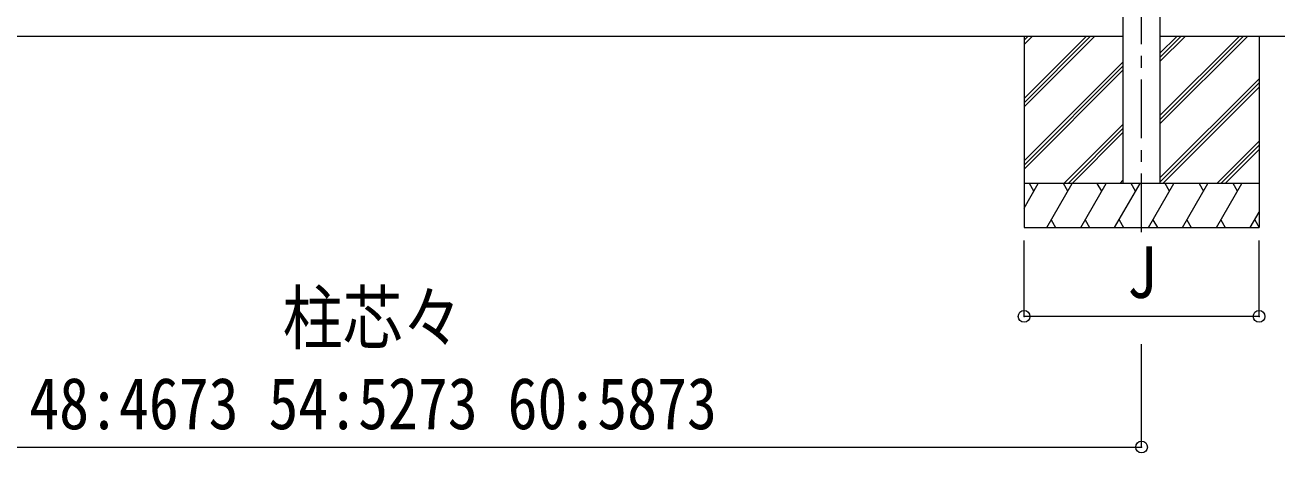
# Model space of a CAD drawing. Units: millimetres, scale not verified. Extents: x -11243 to 60313, y -7760 to 7760.
# Drawn here: x -3322 to 940, y -3914 to -2458 of the extents above; entities that cross this region are included whole.
import ezdxf
from ezdxf.enums import TextEntityAlignment as Align

# ---------------------------------------------------------------- set-up
doc = ezdxf.new("R2010")
doc.units = ezdxf.units.MM
doc.header["$LTSCALE"] = 40
doc.header["$PDMODE"] = 32
doc.header["$PDSIZE"] = 40
doc.linetypes.add('CHAIN1', pattern=[8, 5, -1, 1, -1])
doc.layers.add('0-3_ELV2', color=7, linetype='Continuous', lineweight=9)
doc.layers.add('0-6_OTH_LINE', color=7, linetype='Continuous', lineweight=9)
doc.styles.add('ＭＳ ゴシック', font='')
doc.styles.get('ＭＳ ゴシック').set_extended_font_data('MS Gothic')

msp = doc.modelspace()

# ---------------------------------------------------------------- linework, layer by layer
at = {"layer": '0-3_ELV2', "color": 4}
for p, q in [((416.39, -2997.05), (416.39, -142.05)), ((541.39, -142.05), (541.39, -2997.05))]:
    msp.add_line(p, q, dxfattribs=at)
at = {"layer": '0-3_ELV2', "color": 5, "linetype": 'CHAIN1'}
msp.add_line((478.89, -3163.58), (478.89, -173.02), dxfattribs=at)
at = {"layer": '0-3_ELV2'}
for p, q in [((416.39, -2497.05), (-4731.61, -2497.05)), ((78.89, -2497.05), (78.89, -3147.05)), ((78.89, -2708.28), (290.12, -2497.05)), ((78.89, -2722.42), (304.26, -2497.05)), ((78.89, -2736.57), (318.4, -2497.05)), ((78.89, -2524.44), (106.27, -2497.05)), ((78.89, -2510.29), (92.13, -2497.05)), ((1058.82, -2497.05), (541.39, -2497.05)), ((541.39, -2794.57), (838.9, -2497.05)), ((541.39, -2766.28), (810.62, -2497.05)), ((541.39, -2780.42), (824.76, -2497.05)), ((541.39, -2582.44), (626.77, -2497.05)), ((541.39, -2568.29), (612.63, -2497.05)), ((541.39, -2554.15), (598.48, -2497.05)), ((878.89, -2497.05), (878.89, -3147.05)), ((78.89, -2920.41), (416.39, -2582.92)), ((78.89, -2934.56), (416.39, -2597.06)), ((78.89, -2948.7), (416.39, -2611.2)), ((541.39, -2978.41), (878.89, -2640.92)), ((541.39, -2992.56), (878.89, -2655.06)), ((551.03, -2997.05), (878.89, -2669.2)), ((214.38, -2997.05), (416.39, -2795.05)), ((228.52, -2997.05), (416.39, -2809.19)), ((242.66, -2997.05), (416.39, -2823.33)), ((734.88, -2997.05), (878.89, -2853.05)), ((749.02, -2997.05), (878.89, -2867.19)), ((763.16, -2997.05), (878.89, -2881.33)), ((878.89, -2997.05), (78.89, -2997.05)), ((78.89, -3080.89), (127.29, -2997.05)), ((112.28, -3023.04), (97.28, -2997.05)), ((156.15, -3147.05), (242.76, -2997.05)), ((227.75, -3023.04), (212.75, -2997.05)), ((271.62, -3147.05), (358.23, -2997.05)), ((343.22, -3023.04), (328.22, -2997.05)), ((387.09, -3147.05), (473.7, -2997.05)), ((404.79, -2997.05), (416.39, -2985.46)), ((458.69, -3023.04), (443.69, -2997.05)), ((502.56, -3147.05), (589.17, -2997.05)), ((574.16, -3023.04), (559.16, -2997.05)), ((618.03, -3147.05), (704.64, -2997.05)), ((674.64, -2997.05), (689.64, -3023.04)), ((733.5, -3147.05), (820.11, -2997.05)), ((805.11, -3023.04), (790.1, -2997.05)), ((848.97, -3147.05), (878.89, -3095.24)), ((78.89, -3147.05), (878.89, -3147.05)), ((171.15, -3121.07), (186.15, -3147.05)), ((286.62, -3121.07), (301.62, -3147.05)), ((402.09, -3121.07), (417.09, -3147.05)), ((517.56, -3121.07), (532.56, -3147.05)), ((633.03, -3121.08), (648.03, -3147.05)), ((748.5, -3121.07), (763.5, -3147.05)), ((863.97, -3121.07), (878.89, -3146.91))]:
    msp.add_line(p, q, dxfattribs=at)
at = {"layer": '0-3_ELV2', "color": 6}
for p, q in [((78.89, -3449.73), (78.89, -3191.59)), ((878.89, -3449.73), (878.89, -3191.59)), ((878.89, -3449.73), (78.89, -3449.73)), ((478.89, -3894.35), (478.89, -3544.35)), ((-4794.11, -3894.35), (478.89, -3894.35))]:
    msp.add_line(p, q, dxfattribs=at)
for p in [(78.89, -3449.73), (878.89, -3449.73), (478.89, -3894.35)]:
    msp.add_point(p, dxfattribs=at)

# ---------------------------------------------------------------- texts
at = {"layer": '0-3_ELV2', "style": 'ＭＳ ゴシック', "width": 0.85}
for s, p in [('J', (428.89, -3439.73)), ('48:4673 54:5273 60:5873', (-3307.61, -3886.35))]:
    msp.add_text(s, height=176, dxfattribs=at).set_placement(p, align=Align.BOTTOM_LEFT)
at = {"layer": '0-6_OTH_LINE', "style": 'ＭＳ ゴシック', "width": 0.85}
msp.add_text('柱芯々', height=176, dxfattribs=at).set_placement((-2445.01, -3595.37), align=Align.BOTTOM_LEFT)

doc.saveas('drawing.dxf')
